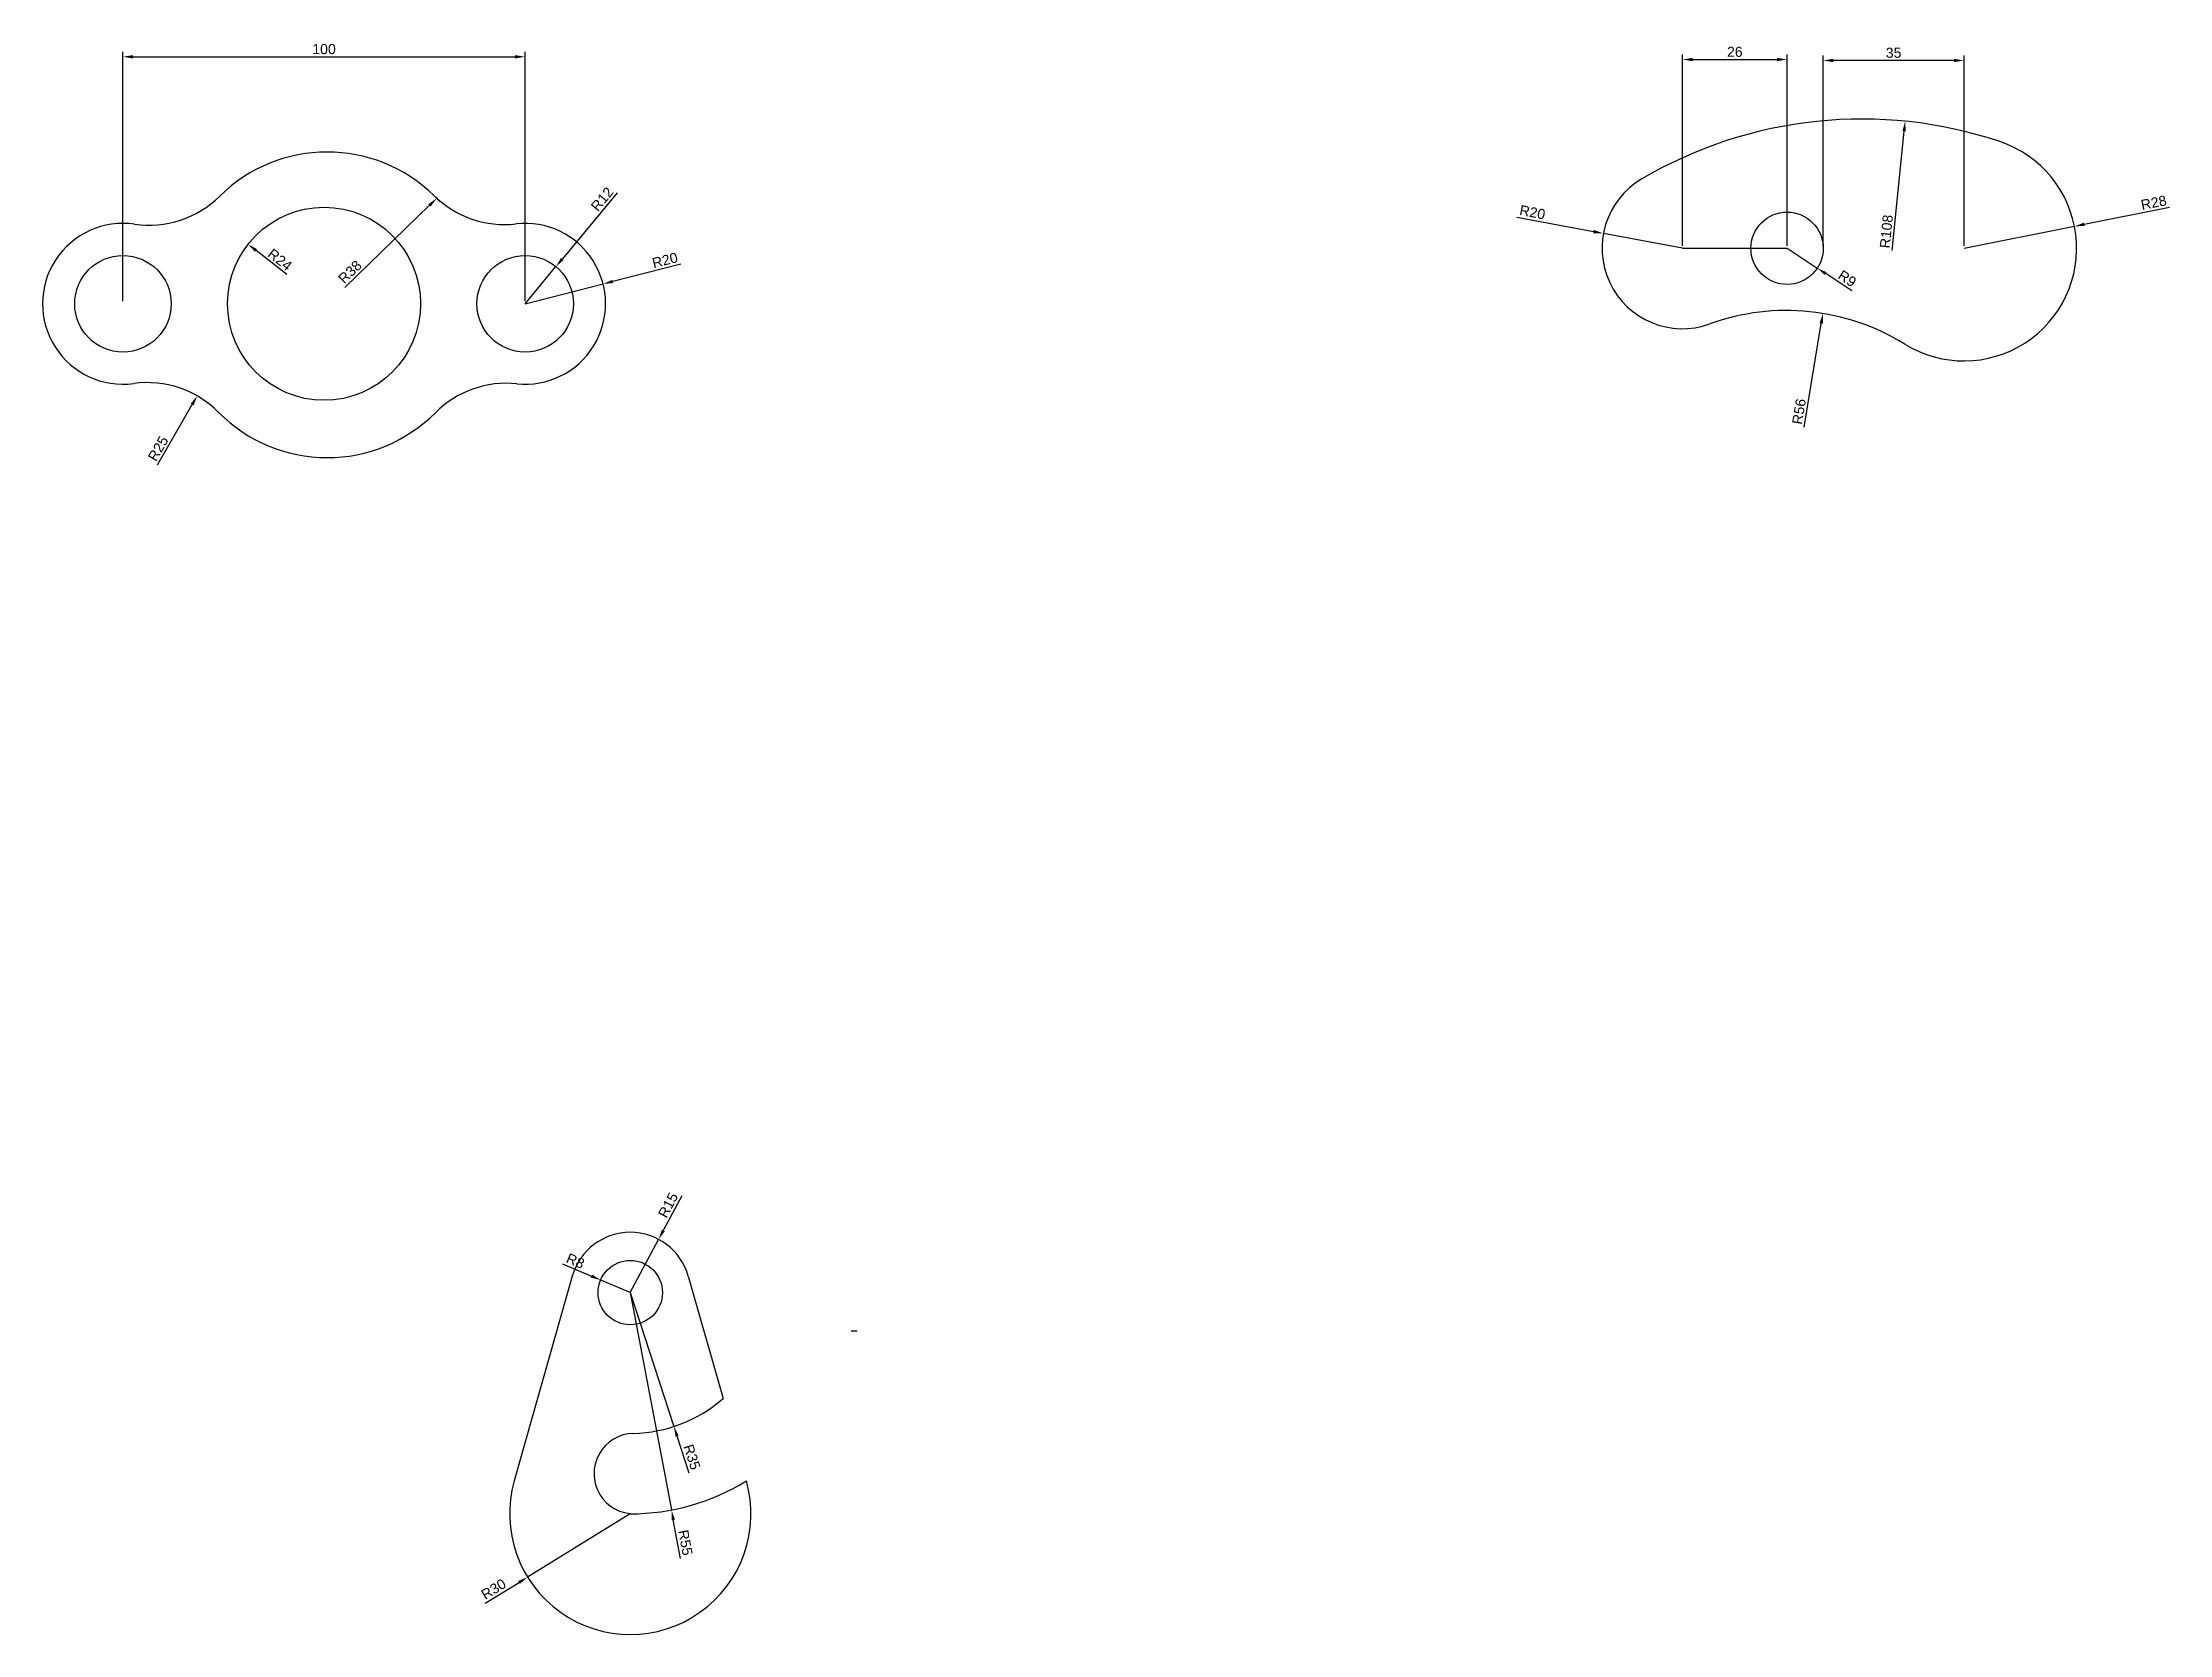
# Model space of a CAD drawing. Header units: millimetres. Extents: x 1877 to 2406, y 1574 to 1970.
import ezdxf

# ---------------------------------------------------------------- set-up
doc = ezdxf.new("R2010")
doc.units = ezdxf.units.MM
doc.styles.get("Standard").update_dxf_attribs({"font": 'arial.ttf'})
doc.dimstyles.new('ISO-25', dxfattribs={"dimtxt": 2.5, "dimasz": 2.5, "dimexe": 1.25, "dimexo": 0.625, "dimtad": 1, "dimtxsty": 'Standard', "dimcen": 2.5, "dimadec": 0, "dimazin": 0, "dimtfac": 1, "dimtmove": 0, "dimatfit": 3, "dimfxl": 1, "dimarcsym": 0})

# ---------------------------------------------------------------- blocks, each defined once
blk = doc.blocks.new('*D3')
at = {"color": 0, "lineweight": -2, "transparency": 16777216}
for p, q in [((1897.08, 1905.61), (1897.08, 1967.66)), ((1997.08, 1905.61), (1997.08, 1967.66)), ((1899.58, 1966.41), (1994.58, 1966.41))]:
    blk.add_line(p, q, dxfattribs=at)
at = {"color": 0, "transparency": 16777216}
for points in [[(1899.58, 1966.82), (1899.58, 1965.99), (1897.08, 1966.41)], [(1994.58, 1966.82), (1994.58, 1965.99), (1997.08, 1966.41)]]:
    blk.add_solid(points, dxfattribs=at)
at = {"layer": 'Defpoints', "color": 0, "transparency": 16777216}
for p in [(1997.08, 1966.41), (1897.08, 1904.99), (1997.08, 1904.99)]:
    blk.add_point(p, dxfattribs=at)
at = {"color": 0, "transparency": 16777216, "insert": (1947.08, 1968.31), "char_height": 2.5, "attachment_point": 5}
blk.add_mtext('100', dxfattribs=at)
blk = doc.blocks.new('*D7')
at = {"color": 0, "lineweight": -2, "transparency": 16777216}
for p, q in [((2019.98, 1932.59), (2006.34, 1916.15)), ((1997.08, 1904.99), (2004.74, 1914.23))]:
    blk.add_line(p, q, dxfattribs=at)
at = {"color": 0, "transparency": 16777216}
blk.add_solid([(2006.02, 1916.42), (2006.66, 1915.88), (2004.74, 1914.23)], dxfattribs=at)
at = {"layer": 'Defpoints', "color": 0, "transparency": 16777216}
for p in [(2004.74, 1914.23), (1997.08, 1904.99)]:
    blk.add_point(p, dxfattribs=at)
at = {"color": 0, "transparency": 16777216, "insert": (2016.23, 1931.02), "char_height": 2.5, "attachment_point": 5, "rotation": 50.3264}
blk.add_mtext('R12', dxfattribs=at)
blk = doc.blocks.new('*D8')
at = {"color": 0, "lineweight": -2, "transparency": 16777216}
for p, q in [((2035.82, 1914.86), (2018.88, 1910.55)), ((1997.08, 1904.99), (2016.46, 1909.93))]:
    blk.add_line(p, q, dxfattribs=at)
at = {"color": 0, "transparency": 16777216}
blk.add_solid([(2018.78, 1910.95), (2018.99, 1910.14), (2016.46, 1909.93)], dxfattribs=at)
at = {"layer": 'Defpoints', "color": 0, "transparency": 16777216}
for p in [(2016.46, 1909.93), (1997.08, 1904.99)]:
    blk.add_point(p, dxfattribs=at)
at = {"color": 0, "transparency": 16777216, "insert": (2031.85, 1915.81), "char_height": 2.5, "attachment_point": 5, "rotation": 14.2997}
blk.add_mtext('R20', dxfattribs=at)
blk = doc.blocks.new('*D9')
at = {"color": 0, "lineweight": -2, "transparency": 16777216}
blk.add_line((1905.67, 1864.9), (1914.28, 1879.91), dxfattribs=at)
at = {"color": 0, "transparency": 16777216}
blk.add_solid([(1913.92, 1880.12), (1914.65, 1879.7), (1915.53, 1882.08)], dxfattribs=at)
at = {"layer": 'Defpoints', "color": 0, "transparency": 16777216}
for p in [(1915.53, 1882.08), (1903.09, 1860.39)]:
    blk.add_point(p, dxfattribs=at)
at = {"color": 0, "transparency": 16777216, "insert": (1905.83, 1868.98), "char_height": 2.5, "attachment_point": 5, "rotation": 60.169}
blk.add_mtext('R25', dxfattribs=at)
blk = doc.blocks.new('*D10')
at = {"color": 0, "lineweight": -2, "transparency": 16777216}
blk.add_line((1952.26, 1909.01), (1973.3, 1929.47), dxfattribs=at)
blk.add_arc((1947.85, 1904.73), 38, 42.3104, 44.6056, dxfattribs=at)
at = {"color": 0, "transparency": 16777216}
blk.add_solid([(1973.01, 1929.77), (1973.59, 1929.17), (1975.1, 1931.22)], dxfattribs=at)
at = {"layer": 'Defpoints', "color": 0, "transparency": 16777216}
for p in [(1975.1, 1931.22), (1947.85, 1904.73)]:
    blk.add_point(p, dxfattribs=at)
at = {"color": 0, "transparency": 16777216, "insert": (1953.53, 1912.9), "char_height": 2.5, "attachment_point": 5, "rotation": 44.1951}
blk.add_mtext('R38', dxfattribs=at)
blk = doc.blocks.new('*D11')
at = {"color": 0, "lineweight": -2, "transparency": 16777216}
blk.add_line((1937.8, 1912.26), (1930.16, 1918.25), dxfattribs=at)
at = {"color": 0, "transparency": 16777216}
blk.add_solid([(1930.41, 1918.58), (1929.9, 1917.92), (1928.19, 1919.79)], dxfattribs=at)
at = {"layer": 'Defpoints', "color": 0, "transparency": 16777216}
for p in [(1928.19, 1919.79), (1947.08, 1904.99)]:
    blk.add_point(p, dxfattribs=at)
at = {"color": 0, "transparency": 16777216, "insert": (1936.12, 1915.96), "char_height": 2.5, "attachment_point": 5, "rotation": 321.9177}
blk.add_mtext('R24', dxfattribs=at)
blk = doc.blocks.new('*D12')
at = {"color": 0, "lineweight": -2, "transparency": 16777216}
for p, q in [((2284.87, 1919.41), (2284.87, 1966.98)), ((2287.37, 1965.73), (2308.37, 1965.73)), ((2310.87, 1919.41), (2310.87, 1966.98))]:
    blk.add_line(p, q, dxfattribs=at)
at = {"color": 0, "transparency": 16777216}
for points in [[(2287.37, 1966.14), (2287.37, 1965.31), (2284.87, 1965.73)], [(2308.37, 1966.14), (2308.37, 1965.31), (2310.87, 1965.73)]]:
    blk.add_solid(points, dxfattribs=at)
at = {"layer": 'Defpoints', "color": 0, "transparency": 16777216}
for p in [(2310.87, 1965.73), (2284.87, 1918.78), (2310.87, 1918.78)]:
    blk.add_point(p, dxfattribs=at)
at = {"color": 0, "transparency": 16777216, "insert": (2297.87, 1967.63), "char_height": 2.5, "attachment_point": 5}
blk.add_mtext('26', dxfattribs=at)
blk = doc.blocks.new('*D13')
at = {"color": 0, "lineweight": -2, "transparency": 16777216}
for p, q in [((2319.87, 1919.41), (2319.87, 1966.74)), ((2352.37, 1965.49), (2322.37, 1965.49)), ((2354.87, 1919.41), (2354.87, 1966.74))]:
    blk.add_line(p, q, dxfattribs=at)
at = {"color": 0, "transparency": 16777216}
for points in [[(2322.37, 1965.91), (2322.37, 1965.07), (2319.87, 1965.49)], [(2352.37, 1965.91), (2352.37, 1965.07), (2354.87, 1965.49)]]:
    blk.add_solid(points, dxfattribs=at)
at = {"layer": 'Defpoints', "color": 0, "transparency": 16777216}
for p in [(2319.87, 1965.49), (2319.87, 1918.78), (2354.87, 1918.78)]:
    blk.add_point(p, dxfattribs=at)
at = {"color": 0, "transparency": 16777216, "insert": (2337.37, 1967.39), "char_height": 2.5, "attachment_point": 5}
blk.add_mtext('35', dxfattribs=at)
blk = doc.blocks.new('*D14')
at = {"color": 0, "lineweight": -2, "transparency": 16777216}
for p, q in [((2310.87, 1918.78), (2318.39, 1913.85)), ((2327, 1908.21), (2320.49, 1912.48))]:
    blk.add_line(p, q, dxfattribs=at)
at = {"color": 0, "transparency": 16777216}
blk.add_solid([(2320.71, 1912.83), (2320.26, 1912.13), (2318.39, 1913.85)], dxfattribs=at)
at = {"layer": 'Defpoints', "color": 0, "transparency": 16777216}
for p in [(2310.87, 1918.78), (2318.39, 1913.85)]:
    blk.add_point(p, dxfattribs=at)
at = {"color": 0, "transparency": 16777216, "insert": (2325.83, 1911.25), "char_height": 2.5, "attachment_point": 5, "rotation": 326.7527}
blk.add_mtext('R9', dxfattribs=at)
blk = doc.blocks.new('*D15')
at = {"color": 0, "lineweight": -2, "transparency": 16777216}
blk.add_line((2315.15, 1874.33), (2319.37, 1900.11), dxfattribs=at)
at = {"color": 0, "transparency": 16777216}
blk.add_solid([(2318.96, 1900.18), (2319.78, 1900.05), (2319.77, 1902.58)], dxfattribs=at)
at = {"layer": 'Defpoints', "color": 0, "transparency": 16777216}
for p in [(2319.77, 1902.58), (2310.72, 1847.32)]:
    blk.add_point(p, dxfattribs=at)
at = {"color": 0, "transparency": 16777216, "insert": (2313.85, 1878.2), "char_height": 2.5, "attachment_point": 5, "rotation": 80.7009}
blk.add_mtext('R56', dxfattribs=at)
blk = doc.blocks.new('*D16')
at = {"color": 0, "lineweight": -2, "transparency": 16777216}
for p, q in [((2405.95, 1928.96), (2384.78, 1924.74)), ((2354.87, 1918.78), (2382.33, 1924.25))]:
    blk.add_line(p, q, dxfattribs=at)
at = {"color": 0, "transparency": 16777216}
blk.add_solid([(2384.7, 1925.15), (2384.86, 1924.33), (2382.33, 1924.25)], dxfattribs=at)
at = {"layer": 'Defpoints', "color": 0, "transparency": 16777216}
for p in [(2382.33, 1924.25), (2354.87, 1918.78)]:
    blk.add_point(p, dxfattribs=at)
at = {"color": 0, "transparency": 16777216, "insert": (2402.04, 1930.12), "char_height": 2.5, "attachment_point": 5, "rotation": 11.2686}
blk.add_mtext('R28', dxfattribs=at)
blk = doc.blocks.new('*D17')
at = {"color": 0, "lineweight": -2, "transparency": 16777216}
for p, q in [((2243.66, 1926.54), (2262.76, 1922.94)), ((2284.87, 1918.78), (2265.21, 1922.48))]:
    blk.add_line(p, q, dxfattribs=at)
at = {"color": 0, "transparency": 16777216}
blk.add_solid([(2262.83, 1923.35), (2262.68, 1922.53), (2265.21, 1922.48)], dxfattribs=at)
at = {"layer": 'Defpoints', "color": 0, "transparency": 16777216}
for p in [(2265.21, 1922.48), (2284.87, 1918.78)]:
    blk.add_point(p, dxfattribs=at)
at = {"color": 0, "transparency": 16777216, "insert": (2247.55, 1927.74), "char_height": 2.5, "attachment_point": 5, "rotation": 349.3461}
blk.add_mtext('R20', dxfattribs=at)
blk = doc.blocks.new('*D18')
at = {"color": 0, "lineweight": -2, "transparency": 16777216}
blk.add_line((2337, 1918.2), (2339.98, 1947.9), dxfattribs=at)
at = {"color": 0, "transparency": 16777216}
blk.add_solid([(2339.56, 1947.94), (2340.39, 1947.86), (2340.22, 1950.39)], dxfattribs=at)
at = {"layer": 'Defpoints', "color": 0, "transparency": 16777216}
for p in [(2340.22, 1950.39), (2329.47, 1842.92)]:
    blk.add_point(p, dxfattribs=at)
at = {"color": 0, "transparency": 16777216, "insert": (2335.57, 1922.96), "char_height": 2.5, "attachment_point": 5, "rotation": 84.2835}
blk.add_mtext('R108', dxfattribs=at)
blk = doc.blocks.new('*D19')
at = {"color": 0, "lineweight": -2, "transparency": 16777216}
for p, q in [((2006.4, 1666.26), (2013.57, 1663.21)), ((2023.23, 1659.1), (2015.87, 1662.23))]:
    blk.add_line(p, q, dxfattribs=at)
at = {"color": 0, "transparency": 16777216}
blk.add_solid([(2013.73, 1663.59), (2013.4, 1662.83), (2015.87, 1662.23)], dxfattribs=at)
at = {"layer": 'Defpoints', "color": 0, "transparency": 16777216}
for p in [(2015.87, 1662.23), (2023.23, 1659.1)]:
    blk.add_point(p, dxfattribs=at)
at = {"color": 0, "transparency": 16777216, "insert": (2009.58, 1666.97), "char_height": 2.5, "attachment_point": 5, "rotation": 336.9642}
blk.add_mtext('R8', dxfattribs=at)
blk = doc.blocks.new('*D20')
at = {"color": 0, "lineweight": -2, "transparency": 16777216}
for p, q in [((2036.02, 1683.15), (2031.44, 1674.55)), ((2023.23, 1659.1), (2030.27, 1672.34))]:
    blk.add_line(p, q, dxfattribs=at)
at = {"color": 0, "transparency": 16777216}
blk.add_solid([(2031.08, 1674.75), (2031.81, 1674.36), (2030.27, 1672.34)], dxfattribs=at)
at = {"layer": 'Defpoints', "color": 0, "transparency": 16777216}
for p in [(2030.27, 1672.34), (2023.23, 1659.1)]:
    blk.add_point(p, dxfattribs=at)
at = {"color": 0, "transparency": 16777216, "insert": (2032.64, 1680.85), "char_height": 2.5, "attachment_point": 5, "rotation": 61.9965}
blk.add_mtext('R15', dxfattribs=at)
blk = doc.blocks.new('*D21')
at = {"color": 0, "lineweight": -2, "transparency": 16777216}
for p, q in [((2023.23, 1659.1), (2034.09, 1625.83)), ((2037.89, 1614.19), (2034.86, 1623.45))]:
    blk.add_line(p, q, dxfattribs=at)
at = {"color": 0, "transparency": 16777216}
blk.add_solid([(2035.26, 1623.58), (2034.47, 1623.32), (2034.09, 1625.83)], dxfattribs=at)
at = {"layer": 'Defpoints', "color": 0, "transparency": 16777216}
for p in [(2023.23, 1659.1), (2034.09, 1625.83)]:
    blk.add_point(p, dxfattribs=at)
at = {"color": 0, "transparency": 16777216, "insert": (2038.57, 1618.22), "char_height": 2.5, "attachment_point": 5, "rotation": 288.075}
blk.add_mtext('R35', dxfattribs=at)
blk = doc.blocks.new('*D22')
at = {"color": 0, "lineweight": -2, "transparency": 16777216}
for p, q in [((2023.23, 1659.1), (2033.47, 1605.06)), ((2035.75, 1593.03), (2033.93, 1602.61))]:
    blk.add_line(p, q, dxfattribs=at)
at = {"color": 0, "transparency": 16777216}
blk.add_solid([(2034.34, 1602.68), (2033.52, 1602.53), (2033.47, 1605.06)], dxfattribs=at)
at = {"layer": 'Defpoints', "color": 0, "transparency": 16777216}
for p in [(2023.23, 1659.1), (2033.47, 1605.06)]:
    blk.add_point(p, dxfattribs=at)
at = {"color": 0, "transparency": 16777216, "insert": (2036.93, 1596.94), "char_height": 2.5, "attachment_point": 5, "rotation": 280.7282}
blk.add_mtext('R55', dxfattribs=at)
blk = doc.blocks.new('*D23')
at = {"color": 0, "lineweight": -2, "transparency": 16777216}
for p, q in [((2023.23, 1604.1), (1997.69, 1588.35)), ((1987.17, 1581.86), (1995.57, 1587.04))]:
    blk.add_line(p, q, dxfattribs=at)
at = {"color": 0, "transparency": 16777216}
blk.add_solid([(1995.35, 1587.4), (1995.78, 1586.69), (1997.69, 1588.35)], dxfattribs=at)
at = {"layer": 'Defpoints', "color": 0, "transparency": 16777216}
for p in [(2023.23, 1604.1), (1997.69, 1588.35)]:
    blk.add_point(p, dxfattribs=at)
at = {"color": 0, "transparency": 16777216, "insert": (1989.25, 1585.38), "char_height": 2.5, "attachment_point": 5, "rotation": 31.6641}
blk.add_mtext('R30', dxfattribs=at)

msp = doc.modelspace()

# ---------------------------------------------------------------- linework, layer by layer
msp.add_line((2284.868, 1918.783), (2310.868, 1918.783))
at = {"color": 143, "true_color": 0x7aafdf}
for p, q in [((2008.797, 1663.192), (1994.365, 1612.283)), ((2037.66, 1663.192), (2046.284, 1632.768)), ((2078.14, 1649.589), (2079.615, 1649.589))]:
    msp.add_line(p, q, dxfattribs=at)
for centre, radius in [((1947.081, 1904.989), 24), ((2310.868, 1918.783), 9), ((1897.081, 1904.989), 12), ((1997.081, 1904.989), 12)]:
    msp.add_circle(centre, radius)
msp.add_circle((2023.228, 1659.101), 8, dxfattribs=at)
for centre, radius, start, end in [((2329.468, 1842.922), 108, 71.4882, 120.45212), ((1947.852, 1904.726), 38, 45.54795, 134.68111), ((2354.868, 1918.783), 28, 238.2974, 71.4882), ((2284.868, 1918.783), 20, 120.45212, 289.89062), ((1903.553, 1949.521), 25, 261.73148, 314.68111), ((1991.971, 1949.698), 25, 225.54795, 276.5199), ((1897.081, 1904.989), 20, 81.73148, 277.67548), ((1997.081, 1904.989), 20, 264.0917, 96.5199), ((2310.725, 1847.317), 56, 58.2974, 109.89062), ((1903.091, 1860.392), 25, 44.72585, 97.67548), ((1992.449, 1860.228), 25, 84.0917, 135.06366), ((1947.852, 1904.726), 38, 224.72585, 315.06366)]:
    msp.add_arc(centre, radius, start, end)
for centre, radius, start, end in [((2023.228, 1659.101), 15, 15.82662, 164.17338), ((2023.228, 1659.101), 35, 271.26488, 311.20355), ((2024.221, 1614.112), 10, 91.26488, 271.26488), ((2023.228, 1604.101), 30, 164.17338, 15.82662), ((2023.228, 1659.101), 55, 270, 301.65324)]:
    msp.add_arc(centre, radius, start, end, dxfattribs=at)

# ---------------------------------------------------------------- dimensions: what is measured, and where the dimension line sits
at = {"color": 244, "true_color": 0x991b1e}
dim = msp.add_linear_dim(base=(1997.081, 1966.407), p1=(1897.081, 1904.989), p2=(1997.081, 1904.989), dimstyle='ISO-25', dxfattribs=at)
dim.commit()
dim.dimension.update_dxf_attribs({"geometry": '*D3', "text_midpoint": (1947.081, 1968.308)})
at = {"color": 177, "true_color": 0x293189}
for base, p1, p2, picture, middle in [((2310.868, 1965.728), (2284.868, 1918.783), (2310.868, 1918.783), '*D12', (2297.868, 1967.629)), ((2319.868, 1965.489), (2354.868, 1918.783), (2319.868, 1918.783), '*D13', (2337.368, 1967.392))]:
    dim = msp.add_linear_dim(base=base, p1=p1, p2=p2, dimstyle='ISO-25', dxfattribs=at)
    dim.commit()
    dim.dimension.update_dxf_attribs({"geometry": picture, "text_midpoint": middle})
for center, mpoint, picture, middle in [((2329.468, 1842.922), (2340.225, 1950.385), '*D18', (2337.46, 1922.766)), ((2354.868, 1918.783), (2382.328, 1924.254), '*D16', (2402.407, 1928.255)), ((2284.868, 1918.783), (2265.212, 1922.481), '*D17', (2247.202, 1925.869)), ((2310.725, 1847.317), (2319.774, 1902.581), '*D15', (2315.731, 1877.894))]:
    dim = msp.add_radius_dim(center=center, mpoint=mpoint, dimstyle='ISO-25', dxfattribs=at)
    dim.commit()
    dim.dimension.update_dxf_attribs({"geometry": picture, "text_midpoint": middle, "dimtype": 164})
at = {"color": 244, "true_color": 0x991b1e}
for center, mpoint, picture, middle in [((1947.852, 1904.726), (1975.096, 1931.216), '*D10', (1954.851, 1911.532)), ((1997.081, 1904.989), (2004.742, 1914.225), '*D7', (2017.68, 1929.824)), ((1947.081, 1904.989), (1928.19, 1919.792), '*D11', (1934.965, 1914.483)), ((1997.081, 1904.989), (2016.461, 1909.929), '*D8', (2032.32, 1913.971)), ((1903.091, 1860.392), (1915.527, 1882.079), '*D9', (1907.476, 1868.039))]:
    dim = msp.add_radius_dim(center=center, mpoint=mpoint, dimstyle='ISO-25', dxfattribs=at)
    dim.commit()
    dim.dimension.update_dxf_attribs({"geometry": picture, "text_midpoint": middle, "dimtype": 164})
at = {"color": 177, "true_color": 0x293189}
dim = msp.add_radius_dim(center=(2310.868, 1918.783), mpoint=(2318.394, 1913.849), dimstyle='ISO-25', dxfattribs=at)
dim.commit()
dim.dimension.update_dxf_attribs({"geometry": '*D14', "text_midpoint": (2325.829, 1911.249)})
at = {"color": 117, "true_color": 0x2e855c}
for mpoint, picture, middle in [((2030.271, 1672.345), '*D20', (2032.64, 1680.849)), ((2015.866, 1662.231), '*D19', (2009.576, 1666.972)), ((2034.087, 1625.828), '*D21', (2038.571, 1618.223)), ((2033.466, 1605.062), '*D22', (2036.934, 1596.945))]:
    dim = msp.add_radius_dim(center=(2023.228, 1659.101), mpoint=mpoint, dimstyle='ISO-25', dxfattribs=at)
    dim.commit()
    dim.dimension.update_dxf_attribs({"geometry": picture, "text_midpoint": middle})
dim = msp.add_radius_dim(center=(2023.228, 1604.101), mpoint=(1997.694, 1588.353), dimstyle='ISO-25', dxfattribs=at)
dim.commit()
dim.dimension.update_dxf_attribs({"geometry": '*D23', "text_midpoint": (1990.244, 1583.758), "dimtype": 164})

doc.saveas('drawing.dxf')
